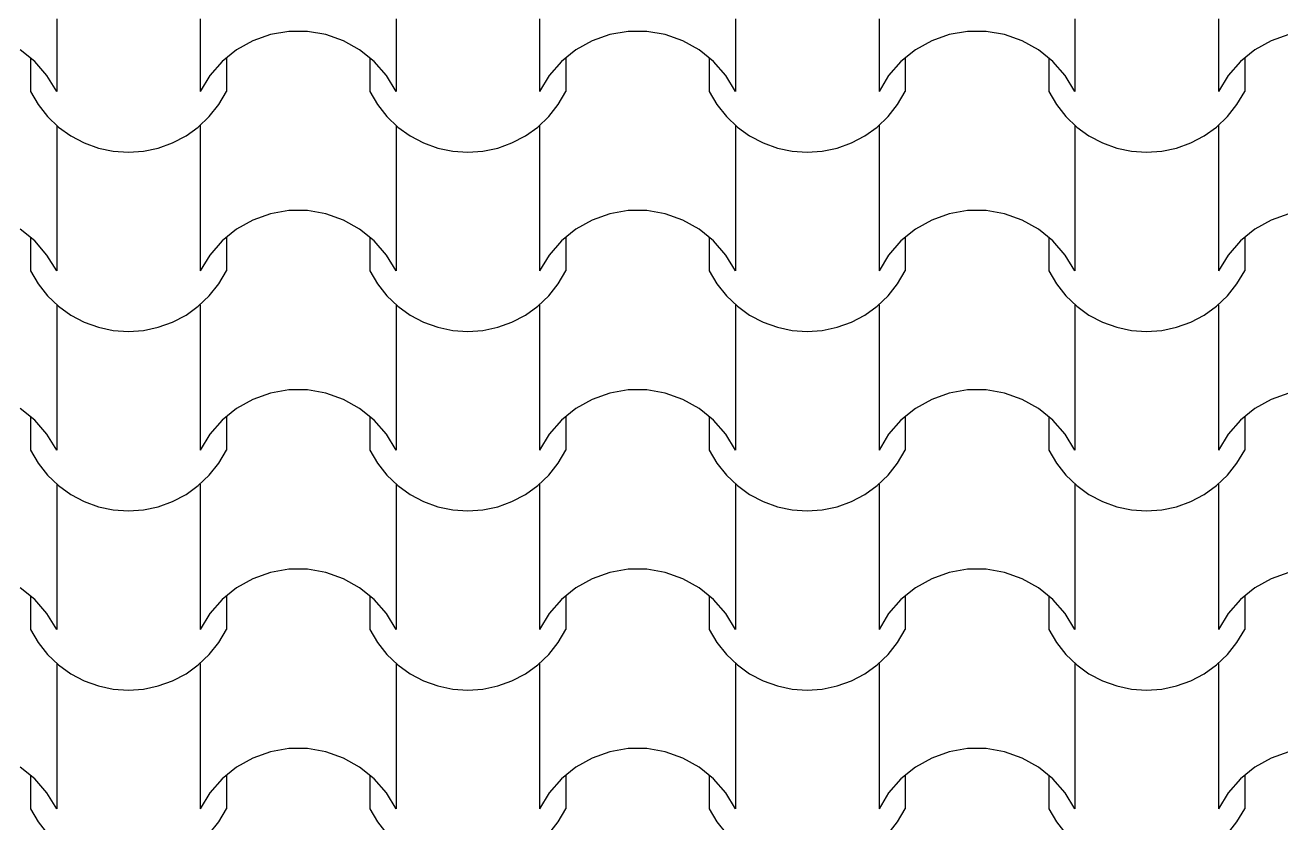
# Model space of a CAD drawing. Header units: millimetres. Extents: x 318905 to 439572, y -5133 to 105868.
# Drawn here: x 393207 to 394259, y 6393 to 7061 of the extents above; entities that cross this region are included whole.
import ezdxf

# ---------------------------------------------------------------- set-up
doc = ezdxf.new("R2010")
doc.units = ezdxf.units.MM
doc.header["$MEASUREMENT"] = 0
doc.layers.add('0_Stylo_No__98', color=154, linetype='Continuous', lineweight=0)
doc.layers.add('OMBRES_Stylo_No__82', color=7, linetype='Continuous', lineweight=13, true_color=0xaaaaaa)
doc.styles.add('STYLE_GENERE_3', font='')
doc.styles.get('STYLE_GENERE_3').set_extended_font_data('Arial')
doc.dimstyles.new('STYLE_GENERE__1', dxfattribs={"dimtxt": 200, "dimasz": 142.5, "dimexe": 0.18, "dimexo": 500, "dimgap": 0.09, "dimtad": 0, "dimtih": 1, "dimtoh": 1, "dimlfac": 0.001, "dimzin": 0, "dimdsep": 46, "dimtxsty": 'STYLE_GENERE_3', "dimblk": 'ARROWHEAD_6', "dimblk1": 'ARROWHEAD_6', "dimblk2": 'ARROWHEAD_6', "dimcen": 0.09, "dimclrd": 154, "dimclre": 154, "dimclrt": 154, "dimazin": 0, "dimtfac": 1, "dimtdec": 4, "dimtmove": 0, "dimatfit": 3, "dimfxl": 0, "dimtolj": 1, "dimtzin": 0, "dimarcsym": 0})

# ---------------------------------------------------------------- blocks, each defined once
blk = doc.blocks.new('*X111')
at = {"layer": 'OMBRES_Stylo_No__82', "linetype": 'Continuous'}
for p, q in [((393233.5, 7065.8), (393233.5, 7004.8)), ((393353.7, 7065.8), (393353.7, 7004.8)), ((393518, 7065.8), (393518, 7004.8)), ((393638.2, 7065.8), (393638.2, 7004.8)), ((393802.4, 7065.8), (393802.4, 7004.8)), ((393922.7, 7065.8), (393922.7, 7004.8)), ((394086.9, 7065.8), (394086.9, 7004.8)), ((394207.2, 7065.8), (394207.2, 7004.8)), ((393397.9, 7047.4), (393384.3, 7039.8)), ((393412.6, 7052.7), (393397.9, 7047.4)), ((393428, 7055.3), (393412.6, 7052.7)), ((393435.8, 7055.3), (393428, 7055.3)), ((393443.7, 7055.3), (393435.8, 7055.3)), ((393459.1, 7052.7), (393443.7, 7055.3)), ((393473.8, 7047.4), (393459.1, 7052.7)), ((393487.4, 7039.8), (393473.8, 7047.4)), ((393682.4, 7047.4), (393668.7, 7039.8)), ((393697.1, 7052.7), (393682.4, 7047.4)), ((393712.5, 7055.3), (393697.1, 7052.7)), ((393720.3, 7055.3), (393712.5, 7055.3)), ((393728.1, 7055.3), (393720.3, 7055.3)), ((393743.5, 7052.7), (393728.1, 7055.3)), ((393758.3, 7047.4), (393743.5, 7052.7)), ((393771.9, 7039.8), (393758.3, 7047.4)), ((393966.9, 7047.4), (393953.2, 7039.8)), ((393981.6, 7052.7), (393966.9, 7047.4)), ((393997, 7055.3), (393981.6, 7052.7)), ((394004.8, 7055.3), (393997, 7055.3)), ((394012.6, 7055.3), (394004.8, 7055.3)), ((394028, 7052.7), (394012.6, 7055.3)), ((394042.7, 7047.4), (394028, 7052.7)), ((394056.4, 7039.8), (394042.7, 7047.4)), ((394251.3, 7047.4), (394237.7, 7039.8)), ((394266.1, 7052.7), (394251.3, 7047.4)), ((393215.1, 7029.9), (393202.9, 7039.8)), ((393384.3, 7039.8), (393372.1, 7029.9)), ((393499.5, 7029.9), (393487.4, 7039.8)), ((393668.7, 7039.8), (393656.6, 7029.9)), ((393784, 7029.9), (393771.9, 7039.8)), ((393953.2, 7039.8), (393941.1, 7029.9)), ((394068.5, 7029.9), (394056.4, 7039.8)), ((394237.7, 7039.8), (394225.6, 7029.9)), ((393211.5, 7032.9), (393211.5, 7004.8)), ((393225.3, 7018.2), (393215.1, 7029.9)), ((393372.1, 7029.9), (393361.9, 7018.2)), ((393375.7, 7032.9), (393375.7, 7004.8)), ((393496, 7032.9), (393496, 7004.8)), ((393509.8, 7018.2), (393499.5, 7029.9)), ((393656.6, 7029.9), (393646.3, 7018.2)), ((393660.2, 7032.9), (393660.2, 7004.8)), ((393780.4, 7032.9), (393780.4, 7004.8)), ((393794.3, 7018.2), (393784, 7029.9)), ((393941.1, 7029.9), (393930.8, 7018.2)), ((393944.7, 7032.9), (393944.7, 7004.8)), ((394064.9, 7032.9), (394064.9, 7004.8)), ((394078.8, 7018.2), (394068.5, 7029.9)), ((394225.6, 7029.9), (394215.3, 7018.2)), ((394229.2, 7032.9), (394229.2, 7004.8)), ((393233.5, 7004.8), (393225.3, 7018.2)), ((393361.9, 7018.2), (393353.7, 7004.8)), ((393518, 7004.8), (393509.8, 7018.2)), ((393646.3, 7018.2), (393638.2, 7004.8)), ((393802.4, 7004.8), (393794.3, 7018.2)), ((393930.8, 7018.2), (393922.7, 7004.8)), ((394086.9, 7004.8), (394078.8, 7018.2)), ((394215.3, 7018.2), (394207.2, 7004.8)), ((393211.5, 7004.8), (393217.9, 6993.9)), ((393369.3, 6993.9), (393375.7, 7004.8)), ((393496, 7004.8), (393502.4, 6993.9)), ((393653.8, 6993.9), (393660.2, 7004.8)), ((393780.4, 7004.8), (393786.9, 6993.9)), ((393938.2, 6993.9), (393944.7, 7004.8)), ((394064.9, 7004.8), (394071.4, 6993.9)), ((394222.7, 6993.9), (394229.2, 7004.8)), ((393217.9, 6993.9), (393225.8, 6983.9)), ((393361.4, 6983.9), (393369.3, 6993.9)), ((393502.4, 6993.9), (393510.3, 6983.9)), ((393645.9, 6983.9), (393653.8, 6993.9)), ((393786.9, 6993.9), (393794.8, 6983.9)), ((393930.4, 6983.9), (393938.2, 6993.9)), ((394071.4, 6993.9), (394079.2, 6983.9)), ((394214.8, 6983.9), (394222.7, 6993.9)), ((393225.8, 6983.9), (393235, 6975.1)), ((393352.2, 6975.1), (393361.4, 6983.9)), ((393510.3, 6983.9), (393519.5, 6975.1)), ((393636.7, 6975.1), (393645.9, 6983.9)), ((393794.8, 6983.9), (393804, 6975.1)), ((393921.2, 6975.1), (393930.4, 6983.9)), ((394079.2, 6983.9), (394088.4, 6975.1)), ((394205.6, 6975.1), (394214.8, 6983.9)), ((393233.5, 6976.4), (393233.5, 6915.5)), ((393235, 6975.1), (393245.3, 6967.7)), ((393341.9, 6967.7), (393352.2, 6975.1)), ((393353.7, 6976.4), (393353.7, 6915.5)), ((393518, 6976.4), (393518, 6915.5)), ((393519.5, 6975.1), (393529.8, 6967.7)), ((393626.4, 6967.7), (393636.7, 6975.1)), ((393638.2, 6976.4), (393638.2, 6915.5)), ((393802.4, 6976.4), (393802.4, 6915.5)), ((393804, 6975.1), (393814.3, 6967.7)), ((393910.9, 6967.7), (393921.2, 6975.1)), ((393922.7, 6976.4), (393922.7, 6915.5)), ((394086.9, 6976.4), (394086.9, 6915.5)), ((394088.4, 6975.1), (394098.7, 6967.7)), ((394195.3, 6967.7), (394205.6, 6975.1)), ((394207.2, 6976.4), (394207.2, 6915.5)), ((393245.3, 6967.7), (393256.5, 6961.8)), ((393330.7, 6961.8), (393341.9, 6967.7)), ((393529.8, 6967.7), (393541, 6961.8)), ((393615.1, 6961.8), (393626.4, 6967.7)), ((393814.3, 6967.7), (393825.5, 6961.8)), ((393899.6, 6961.8), (393910.9, 6967.7)), ((394098.7, 6967.7), (394110, 6961.8)), ((394184.1, 6961.8), (394195.3, 6967.7)), ((393256.5, 6961.8), (393268.5, 6957.5)), ((393268.5, 6957.5), (393280.9, 6954.9)), ((393280.9, 6954.9), (393293.6, 6954)), ((393293.6, 6954), (393306.3, 6954.9)), ((393306.3, 6954.9), (393318.7, 6957.5)), ((393318.7, 6957.5), (393330.7, 6961.8)), ((393541, 6961.8), (393553, 6957.5)), ((393553, 6957.5), (393565.4, 6954.9)), ((393565.4, 6954.9), (393578.1, 6954)), ((393578.1, 6954), (393590.8, 6954.9)), ((393590.8, 6954.9), (393603.2, 6957.5)), ((393603.2, 6957.5), (393615.1, 6961.8)), ((393825.5, 6961.8), (393837.5, 6957.5)), ((393837.5, 6957.5), (393849.9, 6954.9)), ((393849.9, 6954.9), (393862.6, 6954)), ((393862.6, 6954), (393875.2, 6954.9)), ((393875.2, 6954.9), (393887.7, 6957.5)), ((393887.7, 6957.5), (393899.6, 6961.8)), ((394110, 6961.8), (394121.9, 6957.5)), ((394121.9, 6957.5), (394134.4, 6954.9)), ((394134.4, 6954.9), (394147, 6954)), ((394147, 6954), (394159.7, 6954.9)), ((394159.7, 6954.9), (394172.1, 6957.5)), ((394172.1, 6957.5), (394184.1, 6961.8)), ((393233.5, 6915.5), (393233.5, 6854.5)), ((393353.7, 6915.5), (393353.7, 6854.5)), ((393518, 6915.5), (393518, 6854.5)), ((393638.2, 6915.5), (393638.2, 6854.5)), ((393802.4, 6915.5), (393802.4, 6854.5)), ((393922.7, 6915.5), (393922.7, 6854.5)), ((394086.9, 6915.5), (394086.9, 6854.5)), ((394207.2, 6915.5), (394207.2, 6854.5)), ((393412.6, 6902.3), (393397.9, 6897.1)), ((393428, 6905), (393412.6, 6902.3)), ((393435.8, 6905), (393428, 6905)), ((393443.7, 6905), (393435.8, 6905)), ((393459.1, 6902.3), (393443.7, 6905)), ((393473.8, 6897.1), (393459.1, 6902.3)), ((393697.1, 6902.3), (393682.4, 6897.1)), ((393712.5, 6905), (393697.1, 6902.3)), ((393720.3, 6905), (393712.5, 6905)), ((393728.1, 6905), (393720.3, 6905)), ((393743.5, 6902.3), (393728.1, 6905)), ((393758.3, 6897.1), (393743.5, 6902.3)), ((393981.6, 6902.3), (393966.9, 6897.1)), ((393997, 6905), (393981.6, 6902.3)), ((394004.8, 6905), (393997, 6905)), ((394012.6, 6905), (394004.8, 6905)), ((394028, 6902.3), (394012.6, 6905)), ((394042.7, 6897.1), (394028, 6902.3)), ((394266.1, 6902.3), (394251.3, 6897.1)), ((393215.1, 6879.6), (393202.9, 6889.5)), ((393384.3, 6889.5), (393372.1, 6879.6)), ((393397.9, 6897.1), (393384.3, 6889.5)), ((393487.4, 6889.5), (393473.8, 6897.1)), ((393499.5, 6879.6), (393487.4, 6889.5)), ((393668.7, 6889.5), (393656.6, 6879.6)), ((393682.4, 6897.1), (393668.7, 6889.5)), ((393771.9, 6889.5), (393758.3, 6897.1)), ((393784, 6879.6), (393771.9, 6889.5)), ((393953.2, 6889.5), (393941.1, 6879.6)), ((393966.9, 6897.1), (393953.2, 6889.5)), ((394056.4, 6889.5), (394042.7, 6897.1)), ((394068.5, 6879.6), (394056.4, 6889.5)), ((394237.7, 6889.5), (394225.6, 6879.6)), ((394251.3, 6897.1), (394237.7, 6889.5)), ((393211.5, 6882.5), (393211.5, 6854.5)), ((393225.3, 6867.8), (393215.1, 6879.6)), ((393372.1, 6879.6), (393361.9, 6867.8)), ((393375.7, 6882.5), (393375.7, 6854.5)), ((393496, 6882.5), (393496, 6854.5)), ((393509.8, 6867.8), (393499.5, 6879.6)), ((393656.6, 6879.6), (393646.3, 6867.8)), ((393660.2, 6882.5), (393660.2, 6854.5)), ((393780.4, 6882.5), (393780.4, 6854.5)), ((393794.3, 6867.8), (393784, 6879.6)), ((393941.1, 6879.6), (393930.8, 6867.8)), ((393944.7, 6882.5), (393944.7, 6854.5)), ((394064.9, 6882.5), (394064.9, 6854.5)), ((394078.8, 6867.8), (394068.5, 6879.6)), ((394225.6, 6879.6), (394215.3, 6867.8)), ((394229.2, 6882.5), (394229.2, 6854.5)), ((393233.5, 6854.5), (393225.3, 6867.8)), ((393361.9, 6867.8), (393353.7, 6854.5)), ((393518, 6854.5), (393509.8, 6867.8)), ((393646.3, 6867.8), (393638.2, 6854.5)), ((393802.4, 6854.5), (393794.3, 6867.8)), ((393930.8, 6867.8), (393922.7, 6854.5)), ((394086.9, 6854.5), (394078.8, 6867.8)), ((394215.3, 6867.8), (394207.2, 6854.5)), ((393211.5, 6854.5), (393217.9, 6843.5)), ((393369.3, 6843.5), (393375.7, 6854.5)), ((393496, 6854.5), (393502.4, 6843.5)), ((393653.8, 6843.5), (393660.2, 6854.5)), ((393780.4, 6854.5), (393786.9, 6843.5)), ((393938.2, 6843.5), (393944.7, 6854.5)), ((394064.9, 6854.5), (394071.4, 6843.5)), ((394222.7, 6843.5), (394229.2, 6854.5)), ((393217.9, 6843.5), (393225.8, 6833.6)), ((393361.4, 6833.6), (393369.3, 6843.5)), ((393502.4, 6843.5), (393510.3, 6833.6)), ((393645.9, 6833.6), (393653.8, 6843.5)), ((393786.9, 6843.5), (393794.8, 6833.6)), ((393930.4, 6833.6), (393938.2, 6843.5)), ((394071.4, 6843.5), (394079.2, 6833.6)), ((394214.8, 6833.6), (394222.7, 6843.5)), ((393225.8, 6833.6), (393235, 6824.8)), ((393233.5, 6826.1), (393233.5, 6765.1)), ((393352.2, 6824.8), (393361.4, 6833.6)), ((393353.7, 6826.1), (393353.7, 6765.1)), ((393510.3, 6833.6), (393519.5, 6824.8)), ((393518, 6826.1), (393518, 6765.1)), ((393636.7, 6824.8), (393645.9, 6833.6)), ((393638.2, 6826.1), (393638.2, 6765.1)), ((393794.8, 6833.6), (393804, 6824.8)), ((393802.4, 6826.1), (393802.4, 6765.1)), ((393921.2, 6824.8), (393930.4, 6833.6)), ((393922.7, 6826.1), (393922.7, 6765.1)), ((394079.2, 6833.6), (394088.4, 6824.8)), ((394086.9, 6826.1), (394086.9, 6765.1)), ((394205.6, 6824.8), (394214.8, 6833.6)), ((394207.2, 6826.1), (394207.2, 6765.1)), ((393235, 6824.8), (393245.3, 6817.4)), ((393245.3, 6817.4), (393256.5, 6811.5)), ((393330.7, 6811.5), (393341.9, 6817.4)), ((393341.9, 6817.4), (393352.2, 6824.8)), ((393519.5, 6824.8), (393529.8, 6817.4)), ((393529.8, 6817.4), (393541, 6811.5)), ((393615.1, 6811.5), (393626.4, 6817.4)), ((393626.4, 6817.4), (393636.7, 6824.8)), ((393804, 6824.8), (393814.3, 6817.4)), ((393814.3, 6817.4), (393825.5, 6811.5)), ((393899.6, 6811.5), (393910.9, 6817.4)), ((393910.9, 6817.4), (393921.2, 6824.8)), ((394088.4, 6824.8), (394098.7, 6817.4)), ((394098.7, 6817.4), (394110, 6811.5)), ((394184.1, 6811.5), (394195.3, 6817.4)), ((394195.3, 6817.4), (394205.6, 6824.8)), ((393256.5, 6811.5), (393268.5, 6807.2)), ((393268.5, 6807.2), (393280.9, 6804.5)), ((393280.9, 6804.5), (393293.6, 6803.7)), ((393293.6, 6803.7), (393306.3, 6804.5)), ((393306.3, 6804.5), (393318.7, 6807.2)), ((393318.7, 6807.2), (393330.7, 6811.5)), ((393541, 6811.5), (393553, 6807.2)), ((393553, 6807.2), (393565.4, 6804.5)), ((393565.4, 6804.5), (393578.1, 6803.7)), ((393578.1, 6803.7), (393590.8, 6804.5)), ((393590.8, 6804.5), (393603.2, 6807.2)), ((393603.2, 6807.2), (393615.1, 6811.5)), ((393825.5, 6811.5), (393837.5, 6807.2)), ((393837.5, 6807.2), (393849.9, 6804.5)), ((393849.9, 6804.5), (393862.6, 6803.7)), ((393862.6, 6803.7), (393875.2, 6804.5)), ((393875.2, 6804.5), (393887.7, 6807.2)), ((393887.7, 6807.2), (393899.6, 6811.5)), ((394110, 6811.5), (394121.9, 6807.2)), ((394121.9, 6807.2), (394134.4, 6804.5)), ((394134.4, 6804.5), (394147, 6803.7)), ((394147, 6803.7), (394159.7, 6804.5)), ((394159.7, 6804.5), (394172.1, 6807.2)), ((394172.1, 6807.2), (394184.1, 6811.5)), ((393233.5, 6765.1), (393233.5, 6704.2)), ((393353.7, 6765.1), (393353.7, 6704.2)), ((393518, 6765.1), (393518, 6704.2)), ((393638.2, 6765.1), (393638.2, 6704.2)), ((393802.4, 6765.1), (393802.4, 6704.2)), ((393922.7, 6765.1), (393922.7, 6704.2)), ((394086.9, 6765.1), (394086.9, 6704.2)), ((394207.2, 6765.1), (394207.2, 6704.2)), ((393412.6, 6752), (393397.9, 6746.8)), ((393428, 6754.7), (393412.6, 6752)), ((393435.8, 6754.7), (393428, 6754.7)), ((393443.7, 6754.7), (393435.8, 6754.7)), ((393459.1, 6752), (393443.7, 6754.7)), ((393473.8, 6746.8), (393459.1, 6752)), ((393697.1, 6752), (393682.4, 6746.8)), ((393712.5, 6754.7), (393697.1, 6752)), ((393720.3, 6754.7), (393712.5, 6754.7)), ((393728.1, 6754.7), (393720.3, 6754.7)), ((393743.5, 6752), (393728.1, 6754.7)), ((393758.3, 6746.8), (393743.5, 6752)), ((393981.6, 6752), (393966.9, 6746.8)), ((393997, 6754.7), (393981.6, 6752)), ((394004.8, 6754.7), (393997, 6754.7)), ((394012.6, 6754.7), (394004.8, 6754.7)), ((394028, 6752), (394012.6, 6754.7)), ((394042.7, 6746.8), (394028, 6752)), ((394266.1, 6752), (394251.3, 6746.8)), ((393397.9, 6746.8), (393384.3, 6739.1)), ((393487.4, 6739.1), (393473.8, 6746.8)), ((393682.4, 6746.8), (393668.7, 6739.1)), ((393771.9, 6739.1), (393758.3, 6746.8)), ((393966.9, 6746.8), (393953.2, 6739.1)), ((394056.4, 6739.1), (394042.7, 6746.8)), ((394251.3, 6746.8), (394237.7, 6739.1)), ((393215.1, 6729.3), (393202.9, 6739.1)), ((393211.5, 6732.2), (393211.5, 6704.2)), ((393384.3, 6739.1), (393372.1, 6729.3)), ((393375.7, 6732.2), (393375.7, 6704.2)), ((393499.5, 6729.3), (393487.4, 6739.1)), ((393496, 6732.2), (393496, 6704.2)), ((393668.7, 6739.1), (393656.6, 6729.3)), ((393660.2, 6732.2), (393660.2, 6704.2)), ((393784, 6729.3), (393771.9, 6739.1)), ((393780.4, 6732.2), (393780.4, 6704.2)), ((393953.2, 6739.1), (393941.1, 6729.3)), ((393944.7, 6732.2), (393944.7, 6704.2)), ((394068.5, 6729.3), (394056.4, 6739.1)), ((394064.9, 6732.2), (394064.9, 6704.2)), ((394237.7, 6739.1), (394225.6, 6729.3)), ((394229.2, 6732.2), (394229.2, 6704.2)), ((393225.3, 6717.5), (393215.1, 6729.3)), ((393372.1, 6729.3), (393361.9, 6717.5)), ((393509.8, 6717.5), (393499.5, 6729.3)), ((393656.6, 6729.3), (393646.3, 6717.5)), ((393794.3, 6717.5), (393784, 6729.3)), ((393941.1, 6729.3), (393930.8, 6717.5)), ((394078.8, 6717.5), (394068.5, 6729.3)), ((394225.6, 6729.3), (394215.3, 6717.5)), ((393233.5, 6704.2), (393225.3, 6717.5)), ((393361.9, 6717.5), (393353.7, 6704.2)), ((393518, 6704.2), (393509.8, 6717.5)), ((393646.3, 6717.5), (393638.2, 6704.2)), ((393802.4, 6704.2), (393794.3, 6717.5)), ((393930.8, 6717.5), (393922.7, 6704.2)), ((394086.9, 6704.2), (394078.8, 6717.5)), ((394215.3, 6717.5), (394207.2, 6704.2)), ((393211.5, 6704.2), (393217.9, 6693.2)), ((393369.3, 6693.2), (393375.7, 6704.2)), ((393496, 6704.2), (393502.4, 6693.2)), ((393653.8, 6693.2), (393660.2, 6704.2)), ((393780.4, 6704.2), (393786.9, 6693.2)), ((393938.2, 6693.2), (393944.7, 6704.2)), ((394064.9, 6704.2), (394071.4, 6693.2)), ((394222.7, 6693.2), (394229.2, 6704.2)), ((393217.9, 6693.2), (393225.8, 6683.2)), ((393361.4, 6683.2), (393369.3, 6693.2)), ((393502.4, 6693.2), (393510.3, 6683.2)), ((393645.9, 6683.2), (393653.8, 6693.2)), ((393786.9, 6693.2), (393794.8, 6683.2)), ((393930.4, 6683.2), (393938.2, 6693.2)), ((394071.4, 6693.2), (394079.2, 6683.2)), ((394214.8, 6683.2), (394222.7, 6693.2)), ((393225.8, 6683.2), (393235, 6674.5)), ((393352.2, 6674.5), (393361.4, 6683.2)), ((393510.3, 6683.2), (393519.5, 6674.5)), ((393636.7, 6674.5), (393645.9, 6683.2)), ((393794.8, 6683.2), (393804, 6674.5)), ((393921.2, 6674.5), (393930.4, 6683.2)), ((394079.2, 6683.2), (394088.4, 6674.5)), ((394205.6, 6674.5), (394214.8, 6683.2)), ((393233.5, 6675.8), (393233.5, 6614.8)), ((393235, 6674.5), (393245.3, 6667.1)), ((393341.9, 6667.1), (393352.2, 6674.5)), ((393353.7, 6675.8), (393353.7, 6614.8)), ((393518, 6675.8), (393518, 6614.8)), ((393519.5, 6674.5), (393529.8, 6667.1)), ((393626.4, 6667.1), (393636.7, 6674.5)), ((393638.2, 6675.8), (393638.2, 6614.8)), ((393802.4, 6675.8), (393802.4, 6614.8)), ((393804, 6674.5), (393814.3, 6667.1)), ((393910.9, 6667.1), (393921.2, 6674.5)), ((393922.7, 6675.8), (393922.7, 6614.8)), ((394086.9, 6675.8), (394086.9, 6614.8)), ((394088.4, 6674.5), (394098.7, 6667.1)), ((394195.3, 6667.1), (394205.6, 6674.5)), ((394207.2, 6675.8), (394207.2, 6614.8)), ((393245.3, 6667.1), (393256.5, 6661.1)), ((393256.5, 6661.1), (393268.5, 6656.8)), ((393318.7, 6656.8), (393330.7, 6661.1)), ((393330.7, 6661.1), (393341.9, 6667.1)), ((393529.8, 6667.1), (393541, 6661.1)), ((393541, 6661.1), (393553, 6656.8)), ((393603.2, 6656.8), (393615.1, 6661.1)), ((393615.1, 6661.1), (393626.4, 6667.1)), ((393814.3, 6667.1), (393825.5, 6661.1)), ((393825.5, 6661.1), (393837.5, 6656.8)), ((393887.7, 6656.8), (393899.6, 6661.1)), ((393899.6, 6661.1), (393910.9, 6667.1)), ((394098.7, 6667.1), (394110, 6661.1)), ((394110, 6661.1), (394121.9, 6656.8)), ((394172.1, 6656.8), (394184.1, 6661.1)), ((394184.1, 6661.1), (394195.3, 6667.1)), ((393268.5, 6656.8), (393280.9, 6654.2)), ((393280.9, 6654.2), (393293.6, 6653.3)), ((393293.6, 6653.3), (393306.3, 6654.2)), ((393306.3, 6654.2), (393318.7, 6656.8)), ((393553, 6656.8), (393565.4, 6654.2)), ((393565.4, 6654.2), (393578.1, 6653.3)), ((393578.1, 6653.3), (393590.8, 6654.2)), ((393590.8, 6654.2), (393603.2, 6656.8)), ((393837.5, 6656.8), (393849.9, 6654.2)), ((393849.9, 6654.2), (393862.6, 6653.3)), ((393862.6, 6653.3), (393875.2, 6654.2)), ((393875.2, 6654.2), (393887.7, 6656.8)), ((394121.9, 6656.8), (394134.4, 6654.2)), ((394134.4, 6654.2), (394147, 6653.3)), ((394147, 6653.3), (394159.7, 6654.2)), ((394159.7, 6654.2), (394172.1, 6656.8)), ((393233.5, 6614.8), (393233.5, 6553.8)), ((393353.7, 6614.8), (393353.7, 6553.8)), ((393518, 6614.8), (393518, 6553.8)), ((393638.2, 6614.8), (393638.2, 6553.8)), ((393802.4, 6614.8), (393802.4, 6553.8)), ((393922.7, 6614.8), (393922.7, 6553.8)), ((394086.9, 6614.8), (394086.9, 6553.8)), ((394207.2, 6614.8), (394207.2, 6553.8)), ((393397.9, 6596.4), (393384.3, 6588.8)), ((393412.6, 6601.7), (393397.9, 6596.4)), ((393428, 6604.3), (393412.6, 6601.7)), ((393435.8, 6604.3), (393428, 6604.3)), ((393443.7, 6604.3), (393435.8, 6604.3)), ((393459.1, 6601.7), (393443.7, 6604.3)), ((393473.8, 6596.4), (393459.1, 6601.7)), ((393487.4, 6588.8), (393473.8, 6596.4)), ((393682.4, 6596.4), (393668.7, 6588.8)), ((393697.1, 6601.7), (393682.4, 6596.4)), ((393712.5, 6604.3), (393697.1, 6601.7)), ((393720.3, 6604.3), (393712.5, 6604.3)), ((393728.1, 6604.3), (393720.3, 6604.3)), ((393743.5, 6601.7), (393728.1, 6604.3)), ((393758.3, 6596.4), (393743.5, 6601.7)), ((393771.9, 6588.8), (393758.3, 6596.4)), ((393966.9, 6596.4), (393953.2, 6588.8)), ((393981.6, 6601.7), (393966.9, 6596.4)), ((393997, 6604.3), (393981.6, 6601.7)), ((394004.8, 6604.3), (393997, 6604.3)), ((394012.6, 6604.3), (394004.8, 6604.3)), ((394028, 6601.7), (394012.6, 6604.3)), ((394042.7, 6596.4), (394028, 6601.7)), ((394056.4, 6588.8), (394042.7, 6596.4)), ((394251.3, 6596.4), (394237.7, 6588.8)), ((394266.1, 6601.7), (394251.3, 6596.4)), ((393215.1, 6578.9), (393202.9, 6588.8)), ((393384.3, 6588.8), (393372.1, 6578.9)), ((393499.5, 6578.9), (393487.4, 6588.8)), ((393668.7, 6588.8), (393656.6, 6578.9)), ((393784, 6578.9), (393771.9, 6588.8)), ((393953.2, 6588.8), (393941.1, 6578.9)), ((394068.5, 6578.9), (394056.4, 6588.8)), ((394237.7, 6588.8), (394225.6, 6578.9)), ((393211.5, 6581.8), (393211.5, 6553.8)), ((393225.3, 6567.2), (393215.1, 6578.9)), ((393372.1, 6578.9), (393361.9, 6567.2)), ((393375.7, 6581.8), (393375.7, 6553.8)), ((393496, 6581.8), (393496, 6553.8)), ((393509.8, 6567.2), (393499.5, 6578.9)), ((393656.6, 6578.9), (393646.3, 6567.2)), ((393660.2, 6581.8), (393660.2, 6553.8)), ((393780.4, 6581.8), (393780.4, 6553.8)), ((393794.3, 6567.2), (393784, 6578.9)), ((393941.1, 6578.9), (393930.8, 6567.2)), ((393944.7, 6581.8), (393944.7, 6553.8)), ((394064.9, 6581.8), (394064.9, 6553.8)), ((394078.8, 6567.2), (394068.5, 6578.9)), ((394225.6, 6578.9), (394215.3, 6567.2)), ((394229.2, 6581.8), (394229.2, 6553.8)), ((393233.5, 6553.8), (393225.3, 6567.2)), ((393361.9, 6567.2), (393353.7, 6553.8)), ((393518, 6553.8), (393509.8, 6567.2)), ((393646.3, 6567.2), (393638.2, 6553.8)), ((393802.4, 6553.8), (393794.3, 6567.2)), ((393930.8, 6567.2), (393922.7, 6553.8)), ((394086.9, 6553.8), (394078.8, 6567.2)), ((394215.3, 6567.2), (394207.2, 6553.8)), ((393211.5, 6553.8), (393217.9, 6542.9)), ((393369.3, 6542.9), (393375.7, 6553.8)), ((393496, 6553.8), (393502.4, 6542.9)), ((393653.8, 6542.9), (393660.2, 6553.8)), ((393780.4, 6553.8), (393786.9, 6542.9)), ((393938.2, 6542.9), (393944.7, 6553.8)), ((394064.9, 6553.8), (394071.4, 6542.9)), ((394222.7, 6542.9), (394229.2, 6553.8)), ((393217.9, 6542.9), (393225.8, 6532.9)), ((393361.4, 6532.9), (393369.3, 6542.9)), ((393502.4, 6542.9), (393510.3, 6532.9)), ((393645.9, 6532.9), (393653.8, 6542.9)), ((393786.9, 6542.9), (393794.8, 6532.9)), ((393930.4, 6532.9), (393938.2, 6542.9)), ((394071.4, 6542.9), (394079.2, 6532.9)), ((394214.8, 6532.9), (394222.7, 6542.9)), ((393225.8, 6532.9), (393235, 6524.1)), ((393352.2, 6524.1), (393361.4, 6532.9)), ((393510.3, 6532.9), (393519.5, 6524.1)), ((393636.7, 6524.1), (393645.9, 6532.9)), ((393794.8, 6532.9), (393804, 6524.1)), ((393921.2, 6524.1), (393930.4, 6532.9)), ((394079.2, 6532.9), (394088.4, 6524.1)), ((394205.6, 6524.1), (394214.8, 6532.9)), ((393233.5, 6525.4), (393233.5, 6464.5)), ((393235, 6524.1), (393245.3, 6516.7)), ((393341.9, 6516.7), (393352.2, 6524.1)), ((393353.7, 6525.4), (393353.7, 6464.5)), ((393518, 6525.4), (393518, 6464.5)), ((393519.5, 6524.1), (393529.8, 6516.7)), ((393626.4, 6516.7), (393636.7, 6524.1)), ((393638.2, 6525.4), (393638.2, 6464.5)), ((393802.4, 6525.4), (393802.4, 6464.5)), ((393804, 6524.1), (393814.3, 6516.7)), ((393910.9, 6516.7), (393921.2, 6524.1)), ((393922.7, 6525.4), (393922.7, 6464.5)), ((394086.9, 6525.4), (394086.9, 6464.5)), ((394088.4, 6524.1), (394098.7, 6516.7)), ((394195.3, 6516.7), (394205.6, 6524.1)), ((394207.2, 6525.4), (394207.2, 6464.5)), ((393245.3, 6516.7), (393256.5, 6510.8)), ((393256.5, 6510.8), (393268.5, 6506.5)), ((393318.7, 6506.5), (393330.7, 6510.8)), ((393330.7, 6510.8), (393341.9, 6516.7)), ((393529.8, 6516.7), (393541, 6510.8)), ((393541, 6510.8), (393553, 6506.5)), ((393603.2, 6506.5), (393615.1, 6510.8)), ((393615.1, 6510.8), (393626.4, 6516.7)), ((393814.3, 6516.7), (393825.5, 6510.8)), ((393825.5, 6510.8), (393837.5, 6506.5)), ((393887.7, 6506.5), (393899.6, 6510.8)), ((393899.6, 6510.8), (393910.9, 6516.7)), ((394098.7, 6516.7), (394110, 6510.8)), ((394110, 6510.8), (394121.9, 6506.5)), ((394172.1, 6506.5), (394184.1, 6510.8)), ((394184.1, 6510.8), (394195.3, 6516.7)), ((393268.5, 6506.5), (393280.9, 6503.9)), ((393280.9, 6503.9), (393293.6, 6503)), ((393293.6, 6503), (393306.3, 6503.9)), ((393306.3, 6503.9), (393318.7, 6506.5)), ((393553, 6506.5), (393565.4, 6503.9)), ((393565.4, 6503.9), (393578.1, 6503)), ((393578.1, 6503), (393590.8, 6503.9)), ((393590.8, 6503.9), (393603.2, 6506.5)), ((393837.5, 6506.5), (393849.9, 6503.9)), ((393849.9, 6503.9), (393862.6, 6503)), ((393862.6, 6503), (393875.2, 6503.9)), ((393875.2, 6503.9), (393887.7, 6506.5)), ((394121.9, 6506.5), (394134.4, 6503.9)), ((394134.4, 6503.9), (394147, 6503)), ((394147, 6503), (394159.7, 6503.9)), ((394159.7, 6503.9), (394172.1, 6506.5)), ((393233.5, 6464.5), (393233.5, 6403.5)), ((393353.7, 6464.5), (393353.7, 6403.5)), ((393518, 6464.5), (393518, 6403.5)), ((393638.2, 6464.5), (393638.2, 6403.5)), ((393802.4, 6464.5), (393802.4, 6403.5)), ((393922.7, 6464.5), (393922.7, 6403.5)), ((394086.9, 6464.5), (394086.9, 6403.5)), ((394207.2, 6464.5), (394207.2, 6403.5)), ((393412.6, 6451.3), (393397.9, 6446.1)), ((393428, 6454), (393412.6, 6451.3)), ((393435.8, 6454), (393428, 6454)), ((393443.7, 6454), (393435.8, 6454)), ((393459.1, 6451.3), (393443.7, 6454)), ((393473.8, 6446.1), (393459.1, 6451.3)), ((393697.1, 6451.3), (393682.4, 6446.1)), ((393712.5, 6454), (393697.1, 6451.3)), ((393720.3, 6454), (393712.5, 6454)), ((393728.1, 6454), (393720.3, 6454)), ((393743.5, 6451.3), (393728.1, 6454)), ((393758.3, 6446.1), (393743.5, 6451.3)), ((393981.6, 6451.3), (393966.9, 6446.1)), ((393997, 6454), (393981.6, 6451.3)), ((394004.8, 6454), (393997, 6454)), ((394012.6, 6454), (394004.8, 6454)), ((394028, 6451.3), (394012.6, 6454)), ((394042.7, 6446.1), (394028, 6451.3)), ((394266.1, 6451.3), (394251.3, 6446.1)), ((393215.1, 6428.6), (393202.9, 6438.5)), ((393384.3, 6438.5), (393372.1, 6428.6)), ((393397.9, 6446.1), (393384.3, 6438.5)), ((393487.4, 6438.5), (393473.8, 6446.1)), ((393499.5, 6428.6), (393487.4, 6438.5)), ((393668.7, 6438.5), (393656.6, 6428.6)), ((393682.4, 6446.1), (393668.7, 6438.5)), ((393771.9, 6438.5), (393758.3, 6446.1)), ((393784, 6428.6), (393771.9, 6438.5)), ((393953.2, 6438.5), (393941.1, 6428.6)), ((393966.9, 6446.1), (393953.2, 6438.5)), ((394056.4, 6438.5), (394042.7, 6446.1)), ((394068.5, 6428.6), (394056.4, 6438.5)), ((394237.7, 6438.5), (394225.6, 6428.6)), ((394251.3, 6446.1), (394237.7, 6438.5)), ((393211.5, 6431.5), (393211.5, 6403.5)), ((393225.3, 6416.8), (393215.1, 6428.6)), ((393372.1, 6428.6), (393361.9, 6416.8)), ((393375.7, 6431.5), (393375.7, 6403.5)), ((393496, 6431.5), (393496, 6403.5)), ((393509.8, 6416.8), (393499.5, 6428.6)), ((393656.6, 6428.6), (393646.3, 6416.8)), ((393660.2, 6431.5), (393660.2, 6403.5)), ((393780.4, 6431.5), (393780.4, 6403.5)), ((393794.3, 6416.8), (393784, 6428.6)), ((393941.1, 6428.6), (393930.8, 6416.8)), ((393944.7, 6431.5), (393944.7, 6403.5)), ((394064.9, 6431.5), (394064.9, 6403.5)), ((394078.8, 6416.8), (394068.5, 6428.6)), ((394225.6, 6428.6), (394215.3, 6416.8)), ((394229.2, 6431.5), (394229.2, 6403.5)), ((393233.5, 6403.5), (393225.3, 6416.8)), ((393361.9, 6416.8), (393353.7, 6403.5)), ((393518, 6403.5), (393509.8, 6416.8)), ((393646.3, 6416.8), (393638.2, 6403.5)), ((393802.4, 6403.5), (393794.3, 6416.8)), ((393930.8, 6416.8), (393922.7, 6403.5)), ((394086.9, 6403.5), (394078.8, 6416.8)), ((394215.3, 6416.8), (394207.2, 6403.5)), ((393211.5, 6403.5), (393217.9, 6392.5)), ((393369.3, 6392.5), (393375.7, 6403.5)), ((393496, 6403.5), (393502.4, 6392.5)), ((393653.8, 6392.5), (393660.2, 6403.5)), ((393780.4, 6403.5), (393786.9, 6392.5)), ((393938.2, 6392.5), (393944.7, 6403.5)), ((394064.9, 6403.5), (394071.4, 6392.5)), ((394222.7, 6392.5), (394229.2, 6403.5)), ((393217.9, 6392.5), (393225.8, 6382.6)), ((393361.4, 6382.6), (393369.3, 6392.5)), ((393502.4, 6392.5), (393510.3, 6382.6)), ((393645.9, 6382.6), (393653.8, 6392.5)), ((393786.9, 6392.5), (393794.8, 6382.6)), ((393930.4, 6382.6), (393938.2, 6392.5)), ((394071.4, 6392.5), (394079.2, 6382.6)), ((394214.8, 6382.6), (394222.7, 6392.5))]:
    blk.add_line(p, q, dxfattribs=at)
blk = doc.blocks.new('Hachure_28', base_point=(0, 4000))
at = {"layer": 'OMBRES_Stylo_No__82', "linetype": 'Continuous'}
blk.add_blockref('*X111', (0, 0), dxfattribs=at)
blk = doc.blocks.new('*D131')
at = {"layer": '0_Stylo_No__98', "linetype": 'Continuous'}
for p, q in [((408082.7, 7634.5), (408082.7, 7747)), ((408157.7, 7559.5), (408007.7, 7709.5)), ((408223.3, 7634.5), (407582.7, 7634.5)), ((408082.7, 3678.3), (408082.7, 7634.5)), ((408082.7, -552.4), (408082.7, 3403.7)), ((408007.7, -477.4), (408157.7, -627.4)), ((408582.7, -552.4), (407942.1, -552.4)), ((408082.7, -664.9), (408082.7, -552.4))]:
    blk.add_line(p, q, dxfattribs=at)
at = {"layer": '0_Stylo_No__98', "insert": (407815.8, 3441), "char_height": 200, "attachment_point": 7, "style": 'STYLE_GENERE_3'}
blk.add_mtext('\\A1;{\\pql;\\fArial|b0|i0|c0|p34;8,19}', dxfattribs=at)
blk = doc.blocks.new('ARROWHEAD_6')
at = {"color": 0, "linetype": 'Continuous', "lineweight": 0}
for p, q in [((-0.5, -0.5), (0.5, 0.5)), ((0, 0), (-1, 0))]:
    blk.add_line(p, q, dxfattribs=at)

msp = doc.modelspace()

# ---------------------------------------------------------------- block references
at = {"layer": 'OMBRES_Stylo_No__82', "linetype": 'Continuous'}
msp.add_blockref('Hachure_28', (0, 4000), dxfattribs=at)

# ---------------------------------------------------------------- dimensions: what is measured, and where the dimension line sits
at = {"color": 154, "linetype": 'Continuous', "lineweight": 0}
dim = msp.add_linear_dim(base=(408082.725, 7634.463), p1=(408761.305, -552.434), p2=(391104.519, 7634.463), angle=90, dimstyle='STYLE_GENERE__1', dxfattribs=at)
dim.commit()
dim.dimension.update_dxf_attribs({"geometry": '*D131', "text_midpoint": (408110.923, 3541.014), "dimtype": 160})

doc.saveas('drawing.dxf')
